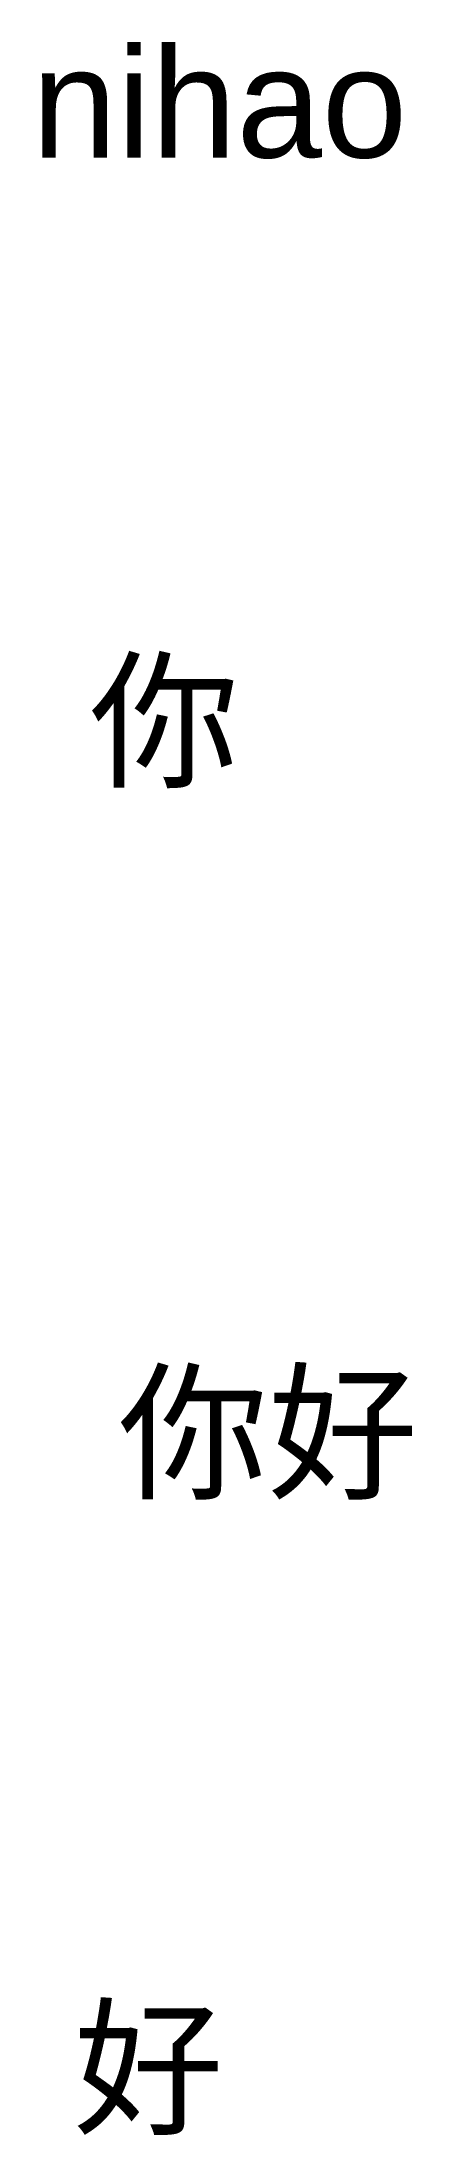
# Model space of a CAD drawing. Header units: inches. Extents: x 6.27 to 6.94, y 2.98 to 6.79.
import ezdxf

# ---------------------------------------------------------------- set-up
doc = ezdxf.new("R2010")
doc.units = ezdxf.units.IN
doc.header["$MEASUREMENT"] = 0
doc.layers.add('ceng1', color=7, linetype='Continuous')
doc.styles.get("Standard").update_dxf_attribs({"font": 'arial.ttf'})

msp = doc.modelspace()

# ---------------------------------------------------------------- texts
at = {"layer": 'ceng1', "char_height": 0.2, "attachment_point": 1}
for s, width, insert in [('nihao', 10.008975, (6.2509, 6.7784)), ('{\\fSimSun|b0|i0|c134|p2;你}', 1.213154, (6.3563, 5.6521)), ('{\\fSimSun|b0|i0|c134|p2;你好}', 3.910282, (6.4087, 4.3562)), ('{\\fSimSun|b0|i0|c134|p2;好}', 1.415346, (6.3274, 3.1993))]:
    msp.add_mtext_dynamic_manual_height_columns(s, width=width, gutter_width=1, heights=[0], dxfattribs=dict(at, insert=insert))

doc.saveas('drawing.dxf')
